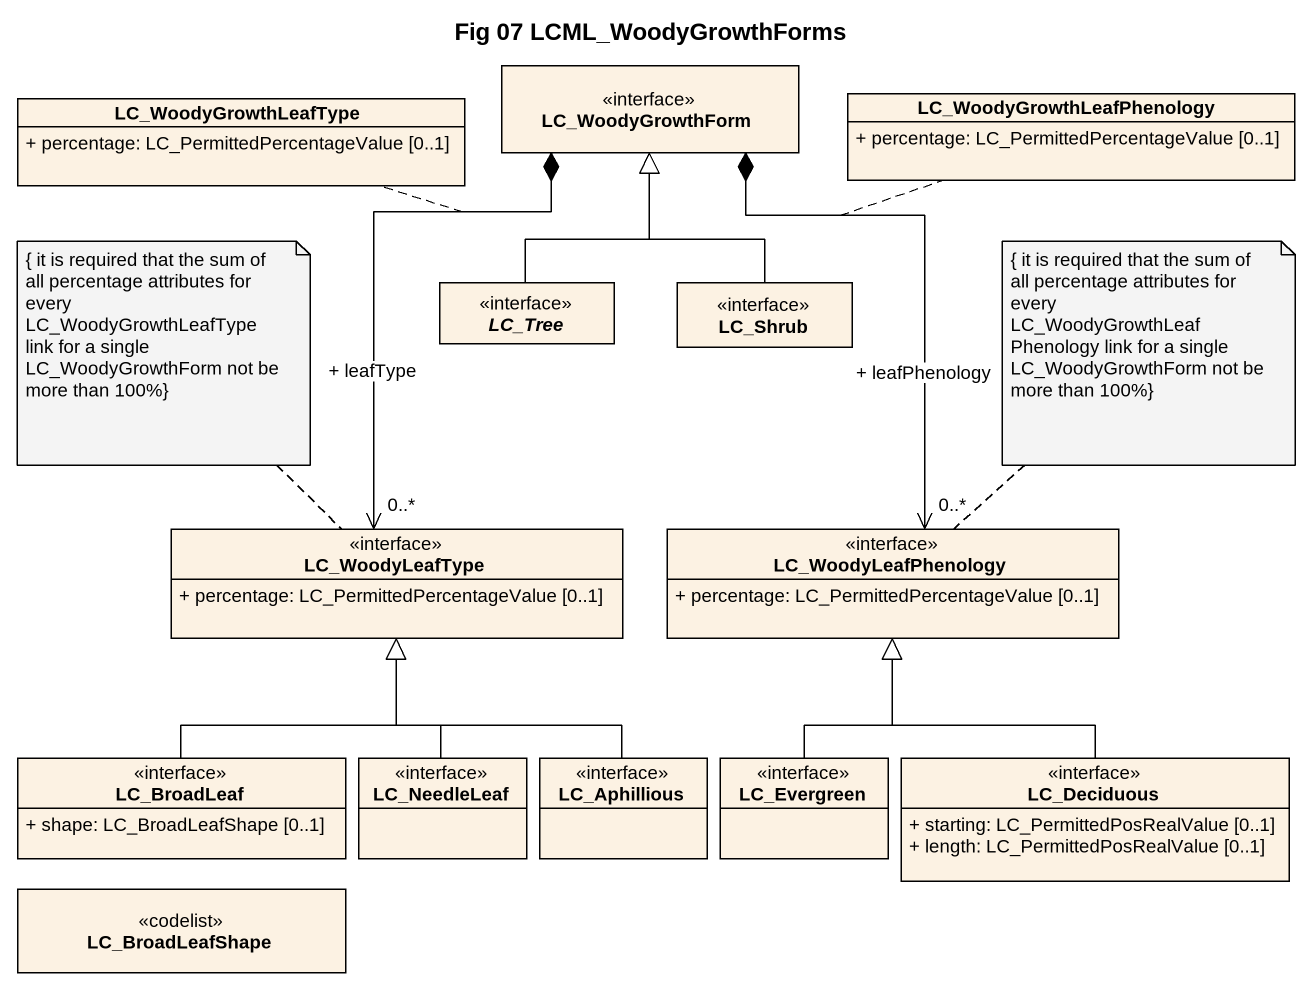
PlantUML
@startuml
title Fig 07 LCML_WoodyGrowthForms
hide circle
hide empty members
skinparam classAttributeIconSize 0
class LC_WoodyGrowthForm <<interface>> #FCF2E3
class LC_WoodyGrowthLeafType #FCF2E3 {
  + percentage: LC_PermittedPercentageValue [0..1]
}
class LC_WoodyGrowthLeafPhenology #FCF2E3 {
  + percentage: LC_PermittedPercentageValue [0..1]
}
abstract class LC_Tree <<interface>> #FCF2E3
class LC_Shrub <<interface>> #FCF2E3
class LC_WoodyLeafType <<interface>> #FCF2E3 {
  + percentage: LC_PermittedPercentageValue [0..1]
}
class LC_WoodyLeafPhenology <<interface>> #FCF2E3 {
  + percentage: LC_PermittedPercentageValue [0..1]
}
class LC_BroadLeaf <<interface>> #FCF2E3 {
  + shape: LC_BroadLeafShape [0..1]
}
class LC_NeedleLeaf <<interface>> #FCF2E3
class LC_Aphillious <<interface>> #FCF2E3
class LC_Evergreen <<interface>> #FCF2E3
class LC_Deciduous <<interface>> #FCF2E3 {
  + starting: LC_PermittedPosRealValue [0..1]
  + length: LC_PermittedPosRealValue [0..1]
}
class LC_BroadLeafShape <<codelist>> #FCF2E3
LC_Tree -up-|> LC_WoodyGrowthForm
LC_Shrub -up-|> LC_WoodyGrowthForm
LC_WoodyLeafType "0..*" <-up-* LC_WoodyGrowthForm : + leafType
(LC_WoodyLeafType, LC_WoodyGrowthForm) .. LC_WoodyGrowthLeafType
LC_WoodyLeafPhenology "0..*" <-up-* LC_WoodyGrowthForm : + leafPhenology
(LC_WoodyLeafPhenology, LC_WoodyGrowthForm) .. LC_WoodyGrowthLeafPhenology
LC_BroadLeaf -up-|> LC_WoodyLeafType
LC_NeedleLeaf -up-|> LC_WoodyLeafType
LC_Aphillious -up-|> LC_WoodyLeafType
LC_Evergreen -up-|> LC_WoodyLeafPhenology
LC_Deciduous -up-|> LC_WoodyLeafPhenology
note top of LC_WoodyLeafType : { it is required that the sum of all percentage attributes for every LC_WoodyGrowthLeafType link for a single LC_WoodyGrowthForm not be more than 100%}
note top of LC_WoodyLeafPhenology : { it is required that the sum of all percentage attributes for every LC_WoodyGrowthLeafPhenology link for a single LC_WoodyGrowthForm not be more than 100%}
@enduml
